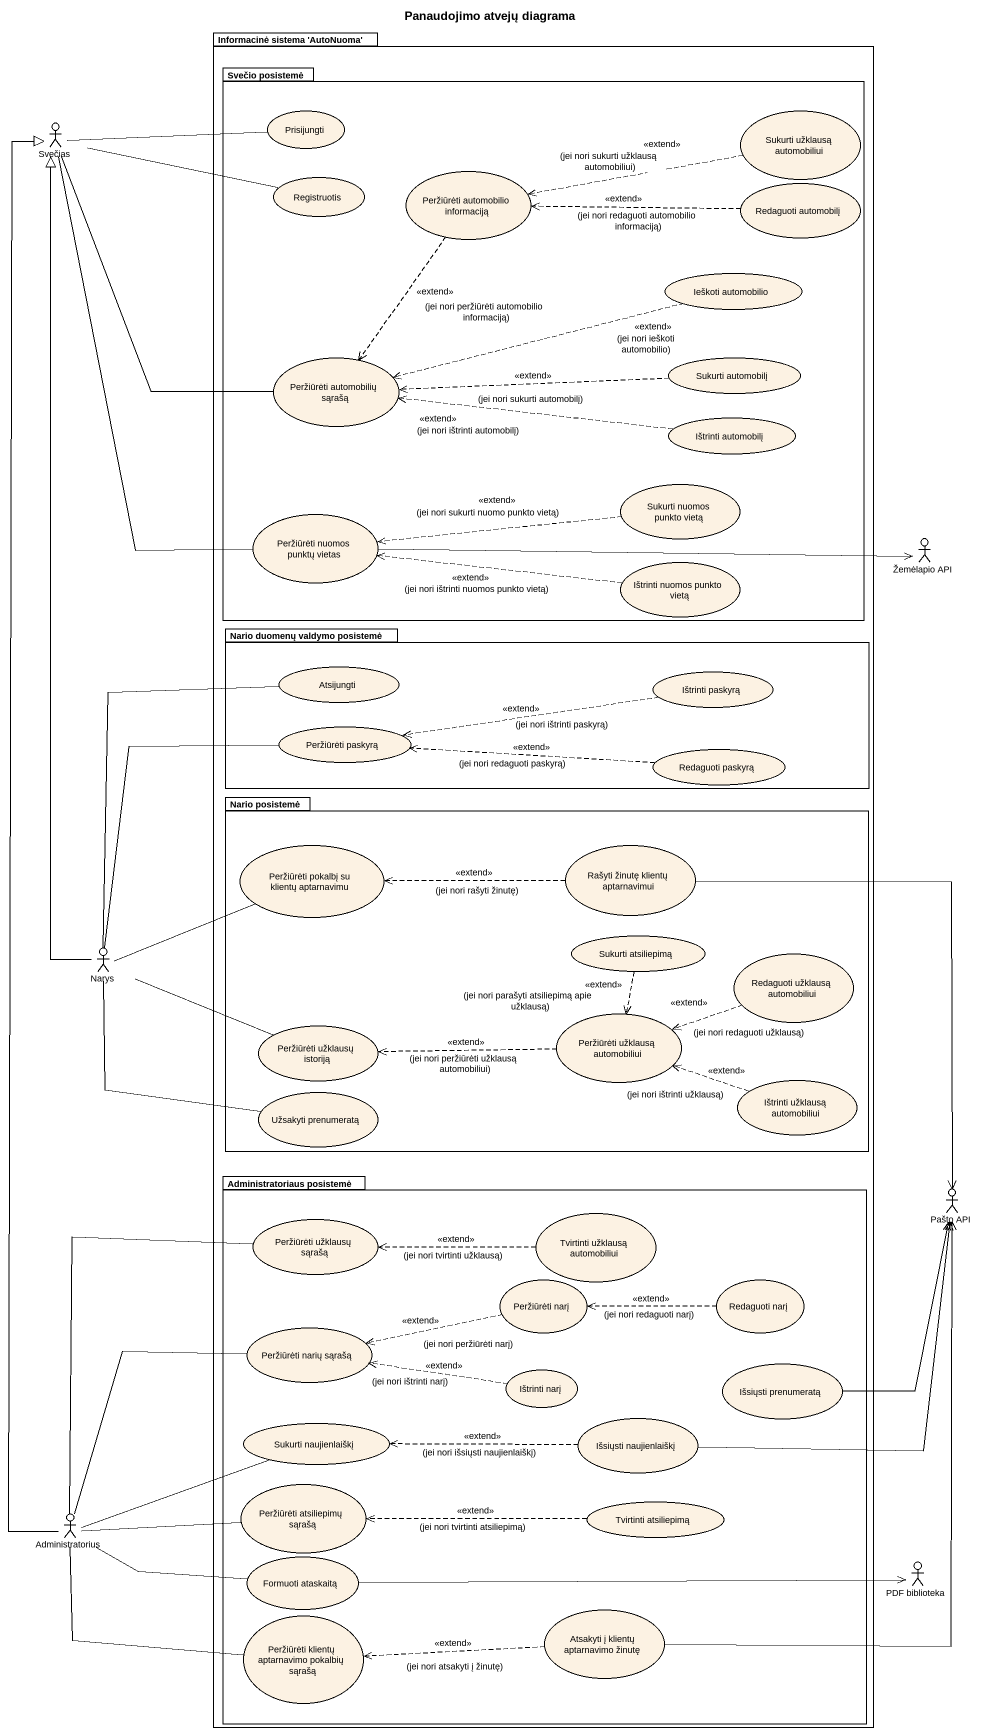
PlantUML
@startuml
title Panaudojimo atvejų diagrama
package "Informacinė sistema 'AutoNuoma'" as Informacinė_sistema {
  package "Svečio posistemė" as Svečio_posistemė {
    usecase Prisijungti
    usecase "Sukurti užklausą automobiliui" as Sukurti_užklausą
    usecase Registruotis
    usecase "Peržiūrėti automobilio informaciją" as Peržiūrėti_automobilio
    usecase "Redaguoti automobilį" as Redaguoti_automobilį
    usecase "Ieškoti automobilio" as Ieškoti_automobilio
    usecase "Peržiūrėti automobilių sąrašą" as Peržiūrėti_automobilių
    usecase "Sukurti automobilį" as Sukurti_automobilį
    usecase "Ištrinti automobilį" as Ištrinti_automobilį
    usecase "Peržiūrėti nuomos punktų vietas" as Peržiūrėti_nuomos_punktų
    usecase "Sukurti nuomos punkto vietą" as Sukurti_nuomos_punkto_vietą
    usecase "Ištrinti nuomos punkto vietą" as Ištrinti_nuomos_punkto_vietą
  }
  package "Nario duomenų valdymo posistemė" as Nario_duomenų_valdymo {
    usecase Atsijungti
    usecase "Ištrinti paskyrą" as Ištrinti_paskyrą
    usecase "Peržiūrėti paskyrą" as Peržiūrėti_paskyrą
    usecase "Redaguoti paskyrą" as Redaguoti_paskyrą
  }
  package "Nario posistemė" as Nario_posistemė {
    usecase "Peržiūrėti pokalbį su klientų aptarnavimu" as Peržiūrėti_pokalbį_su
    usecase "Rašyti žinutę klientų aptarnavimui" as Rašyti_žinutę_klientų
    usecase "Sukurti atsiliepimą" as Sukurti_atsiliepimą
    usecase "Redaguoti užklausą automobiliui" as Redaguoti_užklausą
    usecase "Peržiūrėti užklausą automobiliui" as Peržiūrėti_užklausą
    usecase "Peržiūrėti užklausų istoriją" as Peržiūrėti_užklausų_istoriją
    usecase "Užsakyti prenumeratą" as Užsakyti_prenumeratą
    usecase "Ištrinti užklausą automobiliui" as Ištrinti_užklausą
  }
  package "Administratoriaus posistemė" as Administratoriaus_posistemė {
    usecase "Tvirtinti užklausą automobiliui" as Tvirtinti_užklausą
    usecase "Peržiūrėti užklausų sąrašą" as Peržiūrėti_užklausų_sąrašą
    usecase "Peržiūrėti narį" as Peržiūrėti_narį
    usecase "Redaguoti narį" as Redaguoti_narį
    usecase "Peržiūrėti narių sąrašą" as Peržiūrėti_narių_sąrašą
    usecase "Ištrinti narį" as Ištrinti_narį
    usecase "Išsiųsti prenumeratą" as Išsiųsti_prenumeratą
    usecase "Sukurti naujienlaiškį" as Sukurti_naujienlaiškį
    usecase "Išsiųsti naujienlaiškį" as Išsiųsti_naujienlaiškį
    usecase "Peržiūrėti atsiliepimų sąrašą" as Peržiūrėti_atsiliepimų
    usecase "Tvirtinti atsiliepimą" as Tvirtinti_atsiliepimą
    usecase "Formuoti ataskaitą" as Formuoti_ataskaitą
    usecase "Peržiūrėti klientų aptarnavimo pokalbių sąrašą" as Peržiūrėti_klientų
    usecase "Atsakyti į klientų aptarnavimo žinutę" as Atsakyti_į_klientų
  }
}
actor Svečias
actor "Žemėlapio API" as Žemėlapio_API
actor Narys
actor "Pašto API" as Pašto_API
actor Administratorius
actor "PDF biblioteka" as PDF_biblioteka
Svečias -right- Prisijungti
Svečias -right- Registruotis
Svečias -- Peržiūrėti_automobilių
Svečias -- Peržiūrėti_nuomos_punktų
Sukurti_užklausą .left.> Peržiūrėti_automobilio : <<extend>>\n(jei nori sukurti užklausą automobiliui)
Peržiūrėti_automobilio ..> Peržiūrėti_automobilių : <<extend>>\n(jei nori peržiūrėti automobilio informaciją)
Redaguoti_automobilį .left.> Peržiūrėti_automobilio : <<extend>>\n(jei nori redaguoti automobilio informaciją)
Ieškoti_automobilio .left.> Peržiūrėti_automobilių : <<extend>>\n(jei nori ieškoti automobilio)
Sukurti_automobilį .left.> Peržiūrėti_automobilių : <<extend>>\n(jei nori sukurti automobilį)
Ištrinti_automobilį .left.> Peržiūrėti_automobilių : <<extend>>\n(jei nori ištrinti automobilį)
Peržiūrėti_nuomos_punktų -right-> Žemėlapio_API
Sukurti_nuomos_punkto_vietą .left.> Peržiūrėti_nuomos_punktų : <<extend>>\n(jei nori sukurti nuomo punkto vietą)
Ištrinti_nuomos_punkto_vietą .left.> Peržiūrėti_nuomos_punktų : <<extend>>\n(jei nori ištrinti nuomos punkto vietą)
Ištrinti_paskyrą .left.> Peržiūrėti_paskyrą : <<extend>>\n(jei nori ištrinti paskyrą)
Redaguoti_paskyrą .left.> Peržiūrėti_paskyrą : <<extend>>\n(jei nori redaguoti paskyrą)
Peržiūrėti_pokalbį_su -left- Narys
Rašyti_žinutę_klientų .left.> Peržiūrėti_pokalbį_su : <<extend>>\n(jei nori rašyti žinutę)
Rašyti_žinutę_klientų --> Pašto_API
Sukurti_atsiliepimą ..> Peržiūrėti_užklausą : <<extend>>\n(jei nori parašyti atsiliepimą apie užklausą)
Narys -up-|> Svečias
Narys -up- Atsijungti
Narys -up- Peržiūrėti_paskyrą
Narys -right- Peržiūrėti_užklausų_istoriją
Narys -- Užsakyti_prenumeratą
Redaguoti_užklausą .left.> Peržiūrėti_užklausą : <<extend>>\n(jei nori redaguoti užklausą)
Peržiūrėti_užklausą .left.> Peržiūrėti_užklausų_istoriją : <<extend>>\n(jei nori peržiūrėti užklausą automobiliui)
Ištrinti_užklausą .left.> Peržiūrėti_užklausą : <<extend>>\n(jei nori ištrinti užklausą)
Tvirtinti_užklausą .left.> Peržiūrėti_užklausų_sąrašą : <<extend>>\n(jei nori tvirtinti užklausą)
Peržiūrėti_narį .left.> Peržiūrėti_narių_sąrašą : <<extend>>\n(jei nori peržiūrėti narį)
Redaguoti_narį .left.> Peržiūrėti_narį : <<extend>>\n(jei nori redaguoti narį)
Ištrinti_narį .left.> Peržiūrėti_narių_sąrašą : <<extend>>\n(jei nori ištrinti narį)
Išsiųsti_prenumeratą -up-> Pašto_API
Išsiųsti_naujienlaiškį -up-> Pašto_API
Išsiųsti_naujienlaiškį .left.> Sukurti_naujienlaiškį : <<extend>>\n(jei nori išsiųsti naujienlaiškį)
Administratorius -up-|> Svečias
Administratorius -up- Peržiūrėti_užklausų_sąrašą
Administratorius -up- Peržiūrėti_narių_sąrašą
Administratorius -right- Sukurti_naujienlaiškį
Administratorius -right- Peržiūrėti_atsiliepimų
Administratorius -right- Formuoti_ataskaitą
Administratorius -right- Peržiūrėti_klientų
Tvirtinti_atsiliepimą .left.> Peržiūrėti_atsiliepimų : <<extend>>\n(jei nori tvirtinti atsiliepimą)
Formuoti_ataskaitą -right-> PDF_biblioteka
Atsakyti_į_klientų -up-> Pašto_API
Atsakyti_į_klientų .left.> Peržiūrėti_klientų : <<extend>>\n(jei nori atsakyti į žinutę)
@enduml
